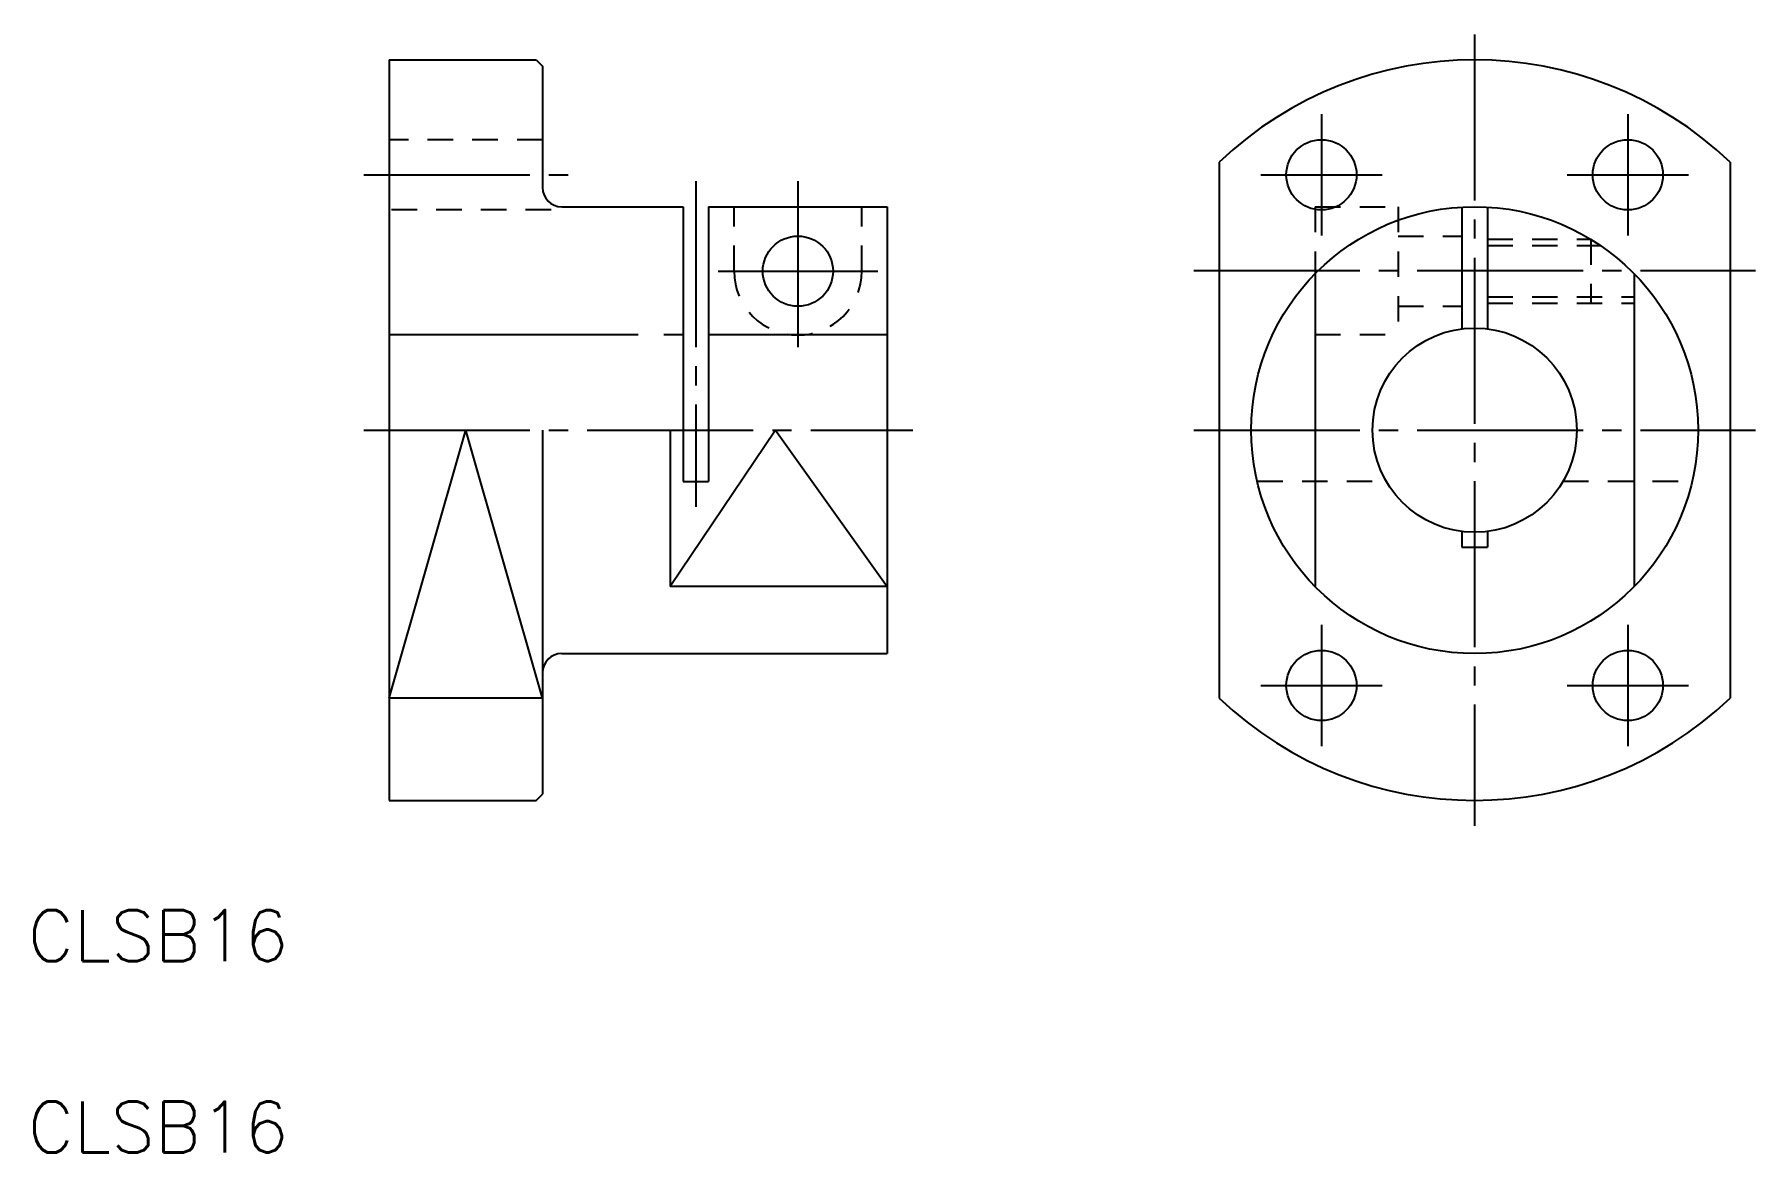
# Model space of a CAD drawing. Extents: x 52 to 187, y 121 to 208.
import ezdxf

# ---------------------------------------------------------------- set-up
doc = ezdxf.new("R2010")
doc.units = 0
doc.linetypes.add('CENTER', pattern=[17.5, 13, -1.5, 1.5, -1.5])
doc.linetypes.add('DASHED', pattern=[3.5, 2, -1.5])
doc.layers.get('0').update_dxf_attribs({"linetype": 'CONTINUOUS'})
doc.layers.add('CENTER', color=1, linetype='CENTER')
doc.styles.get("Standard").update_dxf_attribs({"font": 'txt.shx', "bigfont": '@extfont2.shx'})

msp = doc.modelspace()

# ---------------------------------------------------------------- linework, layer by layer
at = {"color": 7, "linetype": 'CONTINUOUS'}
for p, q in [((80.18, 206.18), (80.18, 148.18)), ((80.18, 206.18), (91.68, 206.18)), ((80.18, 206.18), (80.18, 148.18)), ((91.68, 206.18), (92.18, 205.68)), ((92.18, 205.68), (92.18, 196.18)), ((145.18, 198.18), (145.18, 156.18)), ((185.18, 198.18), (185.18, 156.18)), ((93.68, 194.68), (103.18, 194.68)), ((103.18, 194.68), (103.18, 173.17)), ((105.18, 194.68), (105.18, 173.17)), ((105.18, 194.68), (119.18, 194.68)), ((119.18, 194.68), (119.18, 159.68)), ((164.18, 194.65), (164.18, 185.11)), ((166.18, 194.65), (166.18, 185.11)), ((152.68, 189.42), (152.68, 164.93)), ((177.68, 189.42), (177.68, 164.93)), ((80.18, 184.68), (99.68, 184.68)), ((101.68, 184.68), (103.18, 184.68)), ((105.18, 184.68), (119.18, 184.68)), ((92.18, 177.18), (92.18, 148.68)), ((102.18, 177.18), (102.18, 164.93)), ((103.18, 173.17), (105.18, 173.17)), ((164.18, 169.24), (164.18, 168.02)), ((166.18, 169.24), (166.18, 168.02)), ((164.18, 168.02), (166.18, 168.02)), ((119.18, 164.93), (102.18, 164.93)), ((93.68, 159.68), (119.18, 159.68)), ((92.18, 156.18), (80.18, 156.18)), ((91.68, 148.18), (92.18, 148.68)), ((80.18, 148.18), (91.68, 148.18))]:
    msp.add_line(p, q, dxfattribs=at)
at = {"color": 3, "linetype": 'DASHED'}
for p, q in [((92.18, 199.93), (80.18, 199.93)), ((92.85, 194.43), (80.18, 194.43)), ((107.18, 189.63), (107.18, 194.68)), ((117.18, 189.63), (117.18, 194.68)), ((152.68, 194.68), (159.18, 194.68)), ((152.68, 194.68), (152.68, 184.68)), ((159.18, 194.68), (159.18, 184.68)), ((159.18, 192.38), (164.18, 192.38)), ((166.18, 192.13), (174.28, 192.13)), ((166.18, 191.63), (175.05, 191.63)), ((174.28, 192.13), (174.28, 187.13)), ((166.18, 187.63), (177.68, 187.63)), ((159.18, 186.88), (164.18, 186.88)), ((166.18, 187.13), (177.68, 187.13)), ((152.68, 184.68), (159.18, 184.68)), ((148.16, 173.18), (158.25, 173.18)), ((172.11, 173.18), (182.21, 173.18))]:
    msp.add_line(p, q, dxfattribs=at)
at = {"color": 3, "linetype": 'CONTINUOUS'}
for p, q in [((80.18, 156.18), (86.18, 177.18)), ((92.18, 156.18), (86.18, 177.18)), ((110.43, 177.18), (102.18, 164.93)), ((110.43, 177.18), (119.18, 164.93))]:
    msp.add_line(p, q, dxfattribs=at)
at = {"color": 7, "linetype": 'CONTINUOUS'}
for centre, radius in [((153.18, 197.18), 2.75), ((177.18, 197.18), 2.75), ((165.18, 177.18), 17.5), ((112.18, 189.63), 2.75), ((165.18, 177.18), 8), ((153.18, 157.18), 2.75), ((177.18, 157.18), 2.75)]:
    msp.add_circle(centre, radius, dxfattribs=at)
for centre, radius, start, end in [((165.18, 177.18), 29, 46.3972, 133.6028), ((93.68, 196.18), 1.5, 180, 270), ((93.68, 158.18), 1.5, 90, 180), ((165.18, 177.18), 29, 226.3972, 313.6028)]:
    msp.add_arc(centre, radius, start, end, dxfattribs=at)
at = {"color": 3, "linetype": 'DASHED'}
msp.add_arc((112.18, 189.63), 5, 180, 0, dxfattribs=at)
at = {"layer": 'CENTER', "color": 1, "linetype": 'CENTER'}
for p, q in [((165.18, 208.18), (165.18, 146.18)), ((153.18, 201.93), (153.18, 192.43)), ((177.18, 201.93), (177.18, 192.43)), ((78.18, 197.18), (94.18, 197.18)), ((148.43, 197.18), (157.93, 197.18)), ((172.43, 197.18), (181.93, 197.18)), ((104.18, 196.68), (104.18, 171.17)), ((112.18, 196.68), (112.18, 183.38)), ((105.93, 189.63), (118.43, 189.63)), ((143.18, 189.68), (187.18, 189.68)), ((78.18, 177.18), (121.18, 177.18)), ((143.18, 177.18), (187.18, 177.18)), ((153.18, 161.93), (153.18, 152.43)), ((177.18, 161.93), (177.18, 152.43)), ((148.43, 157.18), (157.93, 157.18)), ((172.43, 157.18), (181.93, 157.18))]:
    msp.add_line(p, q, dxfattribs=at)

# ---------------------------------------------------------------- texts
at = {"color": 7, "linetype": 'CONTINUOUS'}
for p in [(51.87, 135.59), (51.87, 120.59)]:
    msp.add_text('CLSB16', height=4, dxfattribs=at).set_placement(p)

doc.saveas('drawing.dxf')
